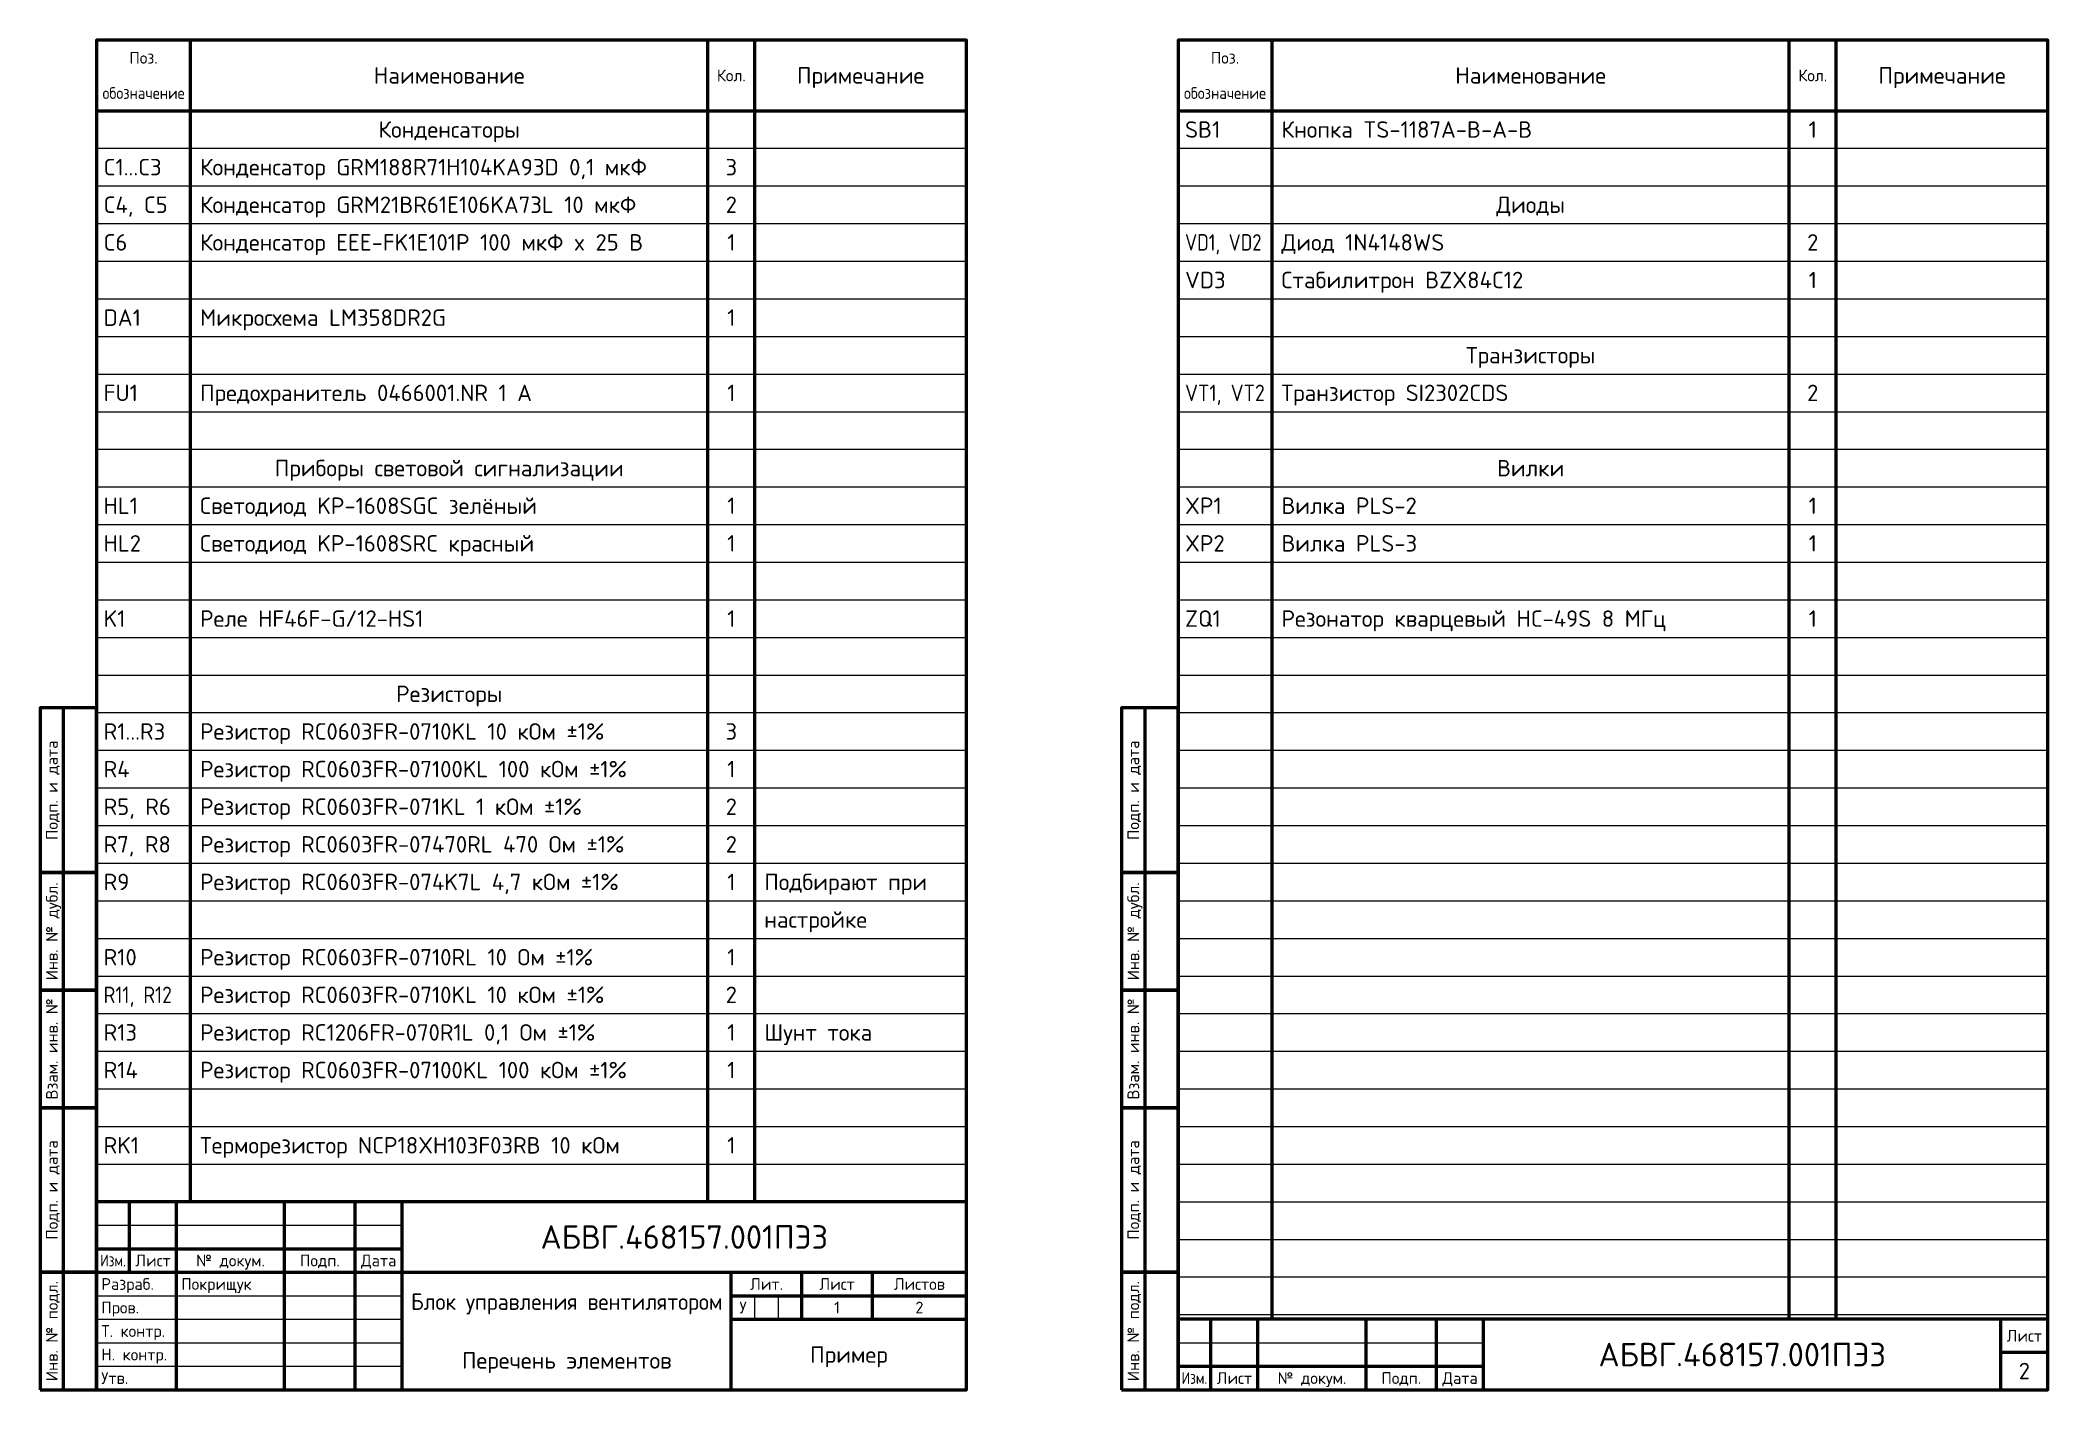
# Model space of a CAD drawing. Header units: millimetres. Extents: x 8 to 435, y 5 to 292.
import ezdxf
from ezdxf.enums import TextEntityAlignment as Align

# ---------------------------------------------------------------- set-up
doc = ezdxf.new("R2010")
doc.units = ezdxf.units.MM
doc.styles.add('ESKD', font='isocpeur.ttf')

msp = doc.modelspace()

# ---------------------------------------------------------------- linework, layer by layer
at = {"lineweight": 50}
for p, q in [((40, 45), (40, 292)), ((150, 45), (150, 292)), ((160, 45), (160, 292)), ((270, 20), (270, 292)), ((380, 20), (380, 292)), ((390, 20), (390, 292)), ((20, 277), (205, 277)), ((250, 277), (435, 277)), ((13, 115), (13, 150)), ((243, 115), (243, 150)), ((13, 90), (13, 115)), ((243, 90), (243, 115)), ((13, 65), (13, 90)), ((243, 65), (243, 90)), ((13, 30), (13, 65)), ((243, 30), (243, 65)), ((27, 30), (27, 45)), ((37, 5), (37, 45)), ((60, 5), (60, 45)), ((75, 5), (75, 45)), ((85, 5), (85, 45)), ((20, 35), (85, 35)), ((13, 5), (13, 30)), ((20, 30), (85, 30)), ((85, 30), (205, 30)), ((155, 5), (155, 30)), ((170, 20), (170, 30)), ((185, 20), (185, 30)), ((243, 5), (243, 30)), ((155, 25), (205, 25)), ((155, 20), (205, 20)), ((257, 5), (257, 20)), ((267, 5), (267, 20)), ((290, 5), (290, 20)), ((305, 5), (305, 20)), ((315, 5), (315, 20)), ((425, 5), (425, 20)), ((425, 13), (435, 13)), ((250, 10), (315, 10))]:
    msp.add_line(p, q, dxfattribs=at)
at = {"lineweight": 18}
for p, q in [((20, 269), (205, 269)), ((250, 269), (435, 269)), ((20, 261), (205, 261)), ((250, 261), (435, 261)), ((20, 253), (205, 253)), ((250, 253), (435, 253)), ((20, 245), (205, 245)), ((250, 245), (435, 245)), ((20, 237), (205, 237)), ((250, 237), (435, 237)), ((20, 229), (205, 229)), ((250, 229), (435, 229)), ((20, 221), (205, 221)), ((250, 221), (435, 221)), ((20, 213), (205, 213)), ((250, 213), (435, 213)), ((20, 205), (205, 205)), ((250, 205), (435, 205)), ((20, 197), (205, 197)), ((250, 197), (435, 197)), ((20, 189), (205, 189)), ((250, 189), (435, 189)), ((20, 181), (205, 181)), ((250, 181), (435, 181)), ((20, 173), (205, 173)), ((250, 173), (435, 173)), ((20, 165), (205, 165)), ((250, 165), (435, 165)), ((20, 157), (205, 157)), ((250, 157), (435, 157)), ((20, 149), (205, 149)), ((250, 149), (435, 149)), ((20, 141), (205, 141)), ((250, 141), (435, 141)), ((20, 133), (205, 133)), ((250, 133), (435, 133)), ((20, 125), (205, 125)), ((250, 125), (435, 125)), ((20, 117), (205, 117)), ((250, 117), (435, 117)), ((20, 109), (205, 109)), ((250, 109), (435, 109)), ((20, 101), (205, 101)), ((250, 101), (435, 101)), ((20, 93), (205, 93)), ((250, 93), (435, 93)), ((20, 85), (205, 85)), ((250, 85), (435, 85)), ((20, 77), (205, 77)), ((250, 77), (435, 77)), ((20, 69), (205, 69)), ((250, 69), (435, 69)), ((20, 61), (205, 61)), ((250, 61), (435, 61)), ((20, 53), (205, 53)), ((250, 53), (435, 53)), ((20, 45), (205, 45)), ((250, 45), (435, 45)), ((20, 40), (85, 40)), ((250, 37), (435, 37)), ((250, 29), (435, 29)), ((20, 25), (85, 25)), ((160, 20), (160, 25)), ((165, 20), (165, 25)), ((20, 20), (85, 20)), ((250, 21), (435, 21)), ((20, 15), (85, 15)), ((250, 15), (315, 15)), ((20, 10), (85, 10))]:
    msp.add_line(p, q, dxfattribs=at)
at = {"lineweight": 50}
for points in [[(20, 5), (205, 5), (205, 292), (20, 292)], [(250, 5), (435, 5), (435, 292), (250, 292)], [(8, 115), (20, 115), (20, 150), (8, 150)], [(238, 115), (250, 115), (250, 150), (238, 150)], [(8, 90), (20, 90), (20, 115), (8, 115)], [(238, 90), (250, 90), (250, 115), (238, 115)], [(8, 65), (20, 65), (20, 90), (8, 90)], [(238, 65), (250, 65), (250, 90), (238, 90)], [(8, 30), (20, 30), (20, 65), (8, 65)], [(238, 30), (250, 30), (250, 65), (238, 65)], [(20, 5), (205, 5), (205, 45), (20, 45)], [(8, 5), (20, 5), (20, 30), (8, 30)], [(238, 5), (250, 5), (250, 30), (238, 30)], [(250, 5), (435, 5), (435, 20), (250, 20)]]:
    msp.add_lwpolyline(points, close=True, dxfattribs=at)

# ---------------------------------------------------------------- texts
at = {"style": 'ESKD'}
for s, height, p in [('Поз.', 2.5, (30, 288.25)), ('Наименование', 3.5, (95, 284.5)), ('Примечание', 3.5, (182.5, 284.5)), ('Поз.', 2.5, (260, 288.25)), ('Наименование', 3.5, (325, 284.5)), ('Примечание', 3.5, (412.5, 284.5)), ('Кол.', 2.5, (155, 284.5)), ('Кол.', 2.5, (385, 284.5)), ('Конденсаторы', 3.5, (95, 273)), ('1', 3.5, (385, 273)), ('3', 3.5, (155, 265)), ('2', 3.5, (155, 257)), ('Диоды', 3.5, (325, 257)), ('1', 3.5, (155, 249)), ('2', 3.5, (385, 249)), ('1', 3.5, (385, 241)), ('1', 3.5, (155, 233)), ('Транзисторы', 3.5, (325, 225)), ('1', 3.5, (155, 217)), ('2', 3.5, (385, 217)), ('Приборы световой сигнализации', 3.5, (95, 201)), ('Вилки', 3.5, (325, 201)), ('1', 3.5, (155, 193)), ('1', 3.5, (385, 193)), ('1', 3.5, (155, 185)), ('1', 3.5, (385, 185)), ('1', 3.5, (155, 169)), ('1', 3.5, (385, 169)), ('Резисторы', 3.5, (95, 153)), ('3', 3.5, (155, 145)), ('1', 3.5, (155, 137)), ('2', 3.5, (155, 129)), ('2', 3.5, (155, 121)), ('1', 3.5, (155, 113)), ('1', 3.5, (155, 97)), ('2', 3.5, (155, 89)), ('1', 3.5, (155, 81)), ('1', 3.5, (155, 73)), ('1', 3.5, (155, 57)), ('АБВГ.468157.001ПЭ3', 5, (145, 37.5)), ('Лист', 2.5, (32, 32.5)), ('№ докум.', 2.5, (48.5, 32.5)), ('Подп.', 2.5, (67.5, 32.5)), ('Дата', 2.5, (80, 32.5)), ('Лит.', 2.5, (162.5, 27.5)), ('Лист', 2.5, (177.5, 27.5)), ('Листов', 2.5, (195, 27.5)), ('У', 2.5, (157.5, 22.5)), ('1', 2.5, (177.5, 22.5)), ('2', 2.5, (195, 22.5)), ('Лист', 2.5, (430, 16.5)), ('Перечень элементов', 3.5, (120, 11.25)), ('Пример', 3.5, (180, 12.5)), ('АБВГ.468157.001ПЭ3', 5, (370, 12.5)), ('Лист', 2.5, (262, 7.5)), ('№ докум.', 2.5, (278.5, 7.5)), ('Подп.', 2.5, (297.5, 7.5)), ('Дата', 2.5, (310, 7.5)), ('2', 3.5, (430, 9))]:
    msp.add_text(s, height=height, dxfattribs=at).set_placement(p, align=Align.MIDDLE_CENTER)
for s, height, width, p in [('обозначение', 2.5, 0.91, (30, 280.75)), ('обозначение', 2.5, 0.91, (260, 280.75)), ('Изм.', 2.5, 0.827, (23.5, 32.5)), ('Блок управления вентилятором', 3.5, 0.943, (120, 23.75)), ('Изм.', 2.5, 0.827, (253.5, 7.5))]:
    msp.add_text(s, height=height, dxfattribs=dict(at, width=width)).set_placement(p, align=Align.MIDDLE_CENTER)
for s, height, p in [('SB1', 3.5, (251.5, 273)), ('Кнопка TS-1187A-B-A-B', 3.5, (272, 273)), ('C1...C3', 3.5, (21.5, 265)), ('Конденсатор GRM188R71H104KA93D 0,1 мкФ', 3.5, (42, 265)), ('C4, C5', 3.5, (21.5, 257)), ('Конденсатор GRM21BR61E106KA73L 10 мкФ', 3.5, (42, 257)), ('C6', 3.5, (21.5, 249)), ('Конденсатор EEE-FK1E101P 100 мкФ x 25 В', 3.5, (42, 249)), ('Диод 1N4148WS', 3.5, (272, 249)), ('VD3', 3.5, (251.5, 241)), ('Стабилитрон BZX84C12', 3.5, (272, 241)), ('DA1', 3.5, (21.5, 233)), ('Микросхема LM358DR2G', 3.5, (42, 233)), ('FU1', 3.5, (21.5, 217)), ('Предохранитель 0466001.NR 1 А', 3.5, (42, 217)), ('Транзистор SI2302CDS', 3.5, (272, 217)), ('HL1', 3.5, (21.5, 193)), ('Светодиод KP-1608SGC зелёный', 3.5, (42, 193)), ('XP1', 3.5, (251.5, 193)), ('Вилка PLS-2', 3.5, (272, 193)), ('HL2', 3.5, (21.5, 185)), ('Светодиод KP-1608SRC красный', 3.5, (42, 185)), ('XP2', 3.5, (251.5, 185)), ('Вилка PLS-3', 3.5, (272, 185)), ('K1', 3.5, (21.5, 169)), ('Реле HF46F-G/12-HS1', 3.5, (42, 169)), ('ZQ1', 3.5, (251.5, 169)), ('Резонатор кварцевый HC-49S 8 МГц', 3.5, (272, 169)), ('R1...R3', 3.5, (21.5, 145)), ('Резистор RC0603FR-0710KL 10 кОм ±1%', 3.5, (42, 145)), ('R4', 3.5, (21.5, 137)), ('Резистор RC0603FR-07100KL 100 кОм ±1%', 3.5, (42, 137)), ('R5, R6', 3.5, (21.5, 129)), ('Резистор RC0603FR-071KL 1 кОм ±1%', 3.5, (42, 129)), ('R7, R8', 3.5, (21.5, 121)), ('Резистор RC0603FR-07470RL 470 Ом ±1%', 3.5, (42, 121)), ('R9', 3.5, (21.5, 113)), ('Резистор RC0603FR-074K7L 4,7 кОм ±1%', 3.5, (42, 113)), ('Подбирают при', 3.5, (162, 113)), ('настройке', 3.5, (162, 105)), ('R10', 3.5, (21.5, 97)), ('Резистор RC0603FR-0710RL 10 Ом ±1%', 3.5, (42, 97)), ('Резистор RC0603FR-0710KL 10 кОм ±1%', 3.5, (42, 89)), ('R13', 3.5, (21.5, 81)), ('Резистор RC1206FR-070R1L 0,1 Ом ±1%', 3.5, (42, 81)), ('Шунт тока', 3.5, (162, 81)), ('R14', 3.5, (21.5, 73)), ('Резистор RC0603FR-07100KL 100 кОм ±1%', 3.5, (42, 73)), ('RK1', 3.5, (21.5, 57)), ('Терморезистор NCP18XH103F03RB 10 кОм', 3.5, (42, 57)), ('Разраб.', 2.5, (21, 27.5)), ('Покрищук', 2.5, (38, 27.5)), ('Пров.', 2.5, (21, 22.5)), ('Т. контр.', 2.5, (21, 17.5)), ('Н. контр.', 2.5, (21, 12.5)), ('Утв.', 2.5, (21, 7.5))]:
    msp.add_text(s, height=height, dxfattribs=at).set_placement(p, align=Align.MIDDLE_LEFT)
for s, width, p in [('VD1, VD2', 0.817, (251.5, 249)), ('VT1, VT2', 0.875, (251.5, 217)), ('R11, R12', 0.861, (21.5, 89))]:
    msp.add_text(s, height=3.5, dxfattribs=dict(at, width=width)).set_placement(p, align=Align.MIDDLE_LEFT)
for s, p in [('Подп. и дата', (10.5, 132.5)), ('Подп. и дата', (240.5, 132.5)), ('Инв. № дубл.', (10.5, 102.5)), ('Инв. № дубл.', (240.5, 102.5)), ('Взам. инв. №', (10.5, 77.5)), ('Взам. инв. №', (240.5, 77.5)), ('Подп. и дата', (10.5, 47.5)), ('Подп. и дата', (240.5, 47.5)), ('Инв. № подл.', (10.5, 17.5)), ('Инв. № подл.', (240.5, 17.5))]:
    msp.add_text(s, height=2.5, rotation=90, dxfattribs=at).set_placement(p, align=Align.MIDDLE_CENTER)

doc.saveas('drawing.dxf')
